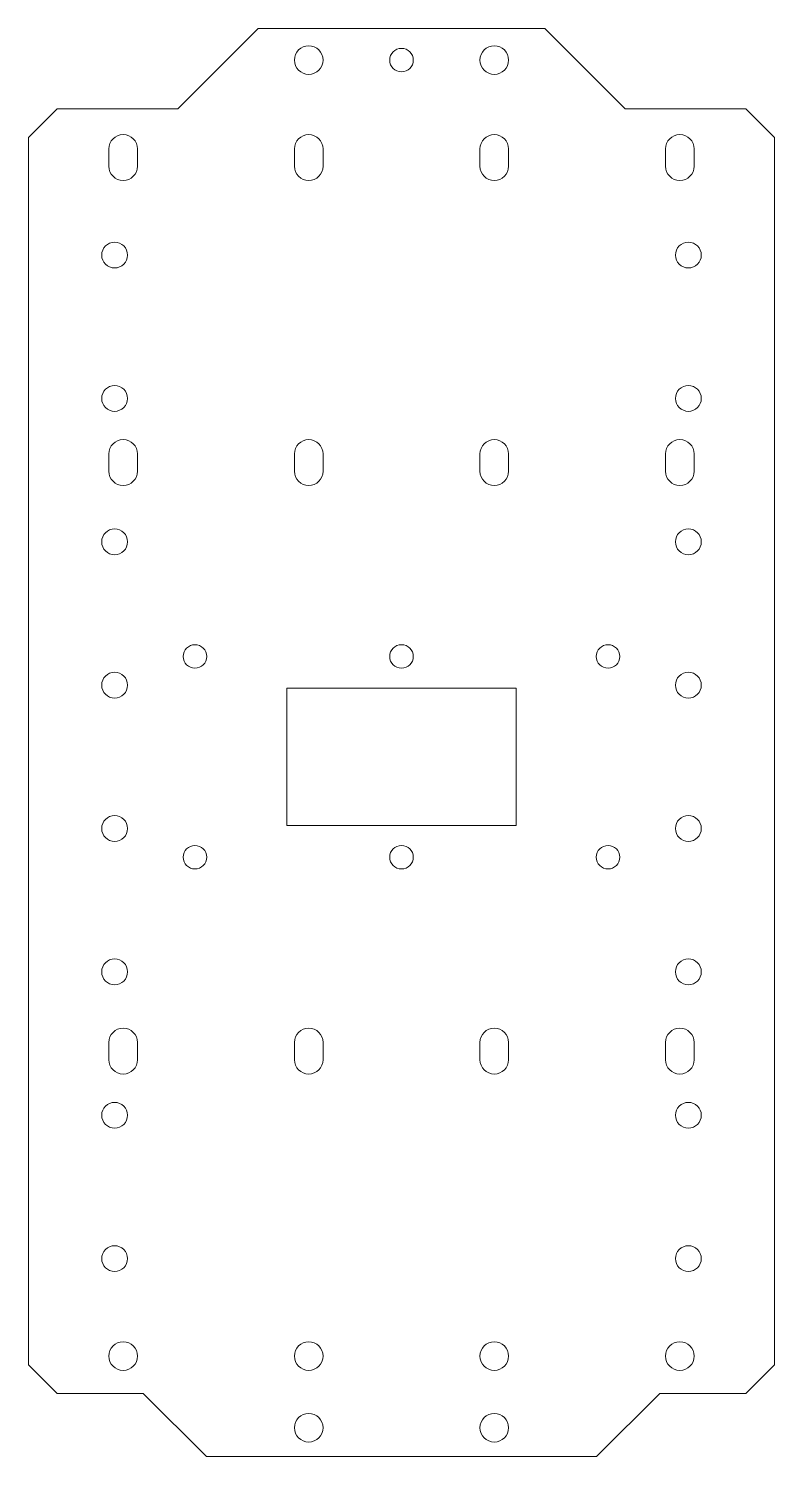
# Model space of a CAD drawing. Header units: millimetres. Extents: x 40 to 170, y 24 to 273.
import ezdxf

# ---------------------------------------------------------------- set-up
doc = ezdxf.new("R2010")
doc.units = ezdxf.units.MM
doc.layers.add('SLD-0', color=179, linetype='Continuous')

msp = doc.modelspace()

# ---------------------------------------------------------------- linework, layer by layer
at = {"layer": 'SLD-0', "color": 179, "linetype": 'Continuous', "lineweight": 15}
for p, q in [((80, 273), (66, 259)), ((80, 273), (130, 273)), ((144, 259), (130, 273)), ((45, 259), (40, 254)), ((66, 259), (45, 259)), ((165, 259), (144, 259)), ((170, 254), (165, 259)), ((40, 254), (40, 40)), ((170, 40), (170, 254)), ((53.99, 252), (53.99, 249)), ((58.99, 249), (58.99, 252)), ((86.33, 252), (86.33, 249)), ((91.33, 249), (91.33, 252)), ((118.67, 252), (118.67, 249)), ((123.67, 249), (123.67, 252)), ((151.01, 252), (151.01, 249)), ((156.01, 249), (156.01, 252)), ((53.99, 198.82), (53.99, 195.82)), ((58.99, 195.82), (58.99, 198.82)), ((86.33, 198.82), (86.33, 195.82)), ((91.33, 195.82), (91.33, 198.82)), ((118.67, 198.82), (118.67, 195.82)), ((123.67, 195.82), (123.67, 198.82)), ((151.01, 198.82), (151.01, 195.82)), ((156.01, 195.82), (156.01, 198.82)), ((85, 158), (125, 158)), ((85, 134), (85, 158)), ((125, 158), (125, 134)), ((125, 134), (85, 134)), ((53.99, 96.18), (53.99, 93.18)), ((58.99, 93.18), (58.99, 96.18)), ((86.33, 96.18), (86.33, 93.18)), ((91.33, 93.18), (91.33, 96.18)), ((118.67, 96.18), (118.67, 93.18)), ((123.67, 93.18), (123.67, 96.18)), ((151.01, 96.18), (151.01, 93.18)), ((156.01, 93.18), (156.01, 96.18)), ((40, 40), (45, 35)), ((165, 35), (170, 40)), ((45, 35), (60, 35)), ((60, 35), (71, 24)), ((139, 24), (150, 35)), ((150, 35), (165, 35)), ((139, 24), (71, 24))]:
    msp.add_line(p, q, dxfattribs=at)
for centre, radius in [((88.83, 267.5), 2.5), ((105, 267.5), 2.05), ((121.17, 267.5), 2.5), ((55, 233.5), 2.25), ((155, 233.5), 2.25), ((55, 208.5), 2.25), ((155, 208.5), 2.25), ((55, 183.5), 2.25), ((155, 183.5), 2.25), ((69, 163.5), 2.05), ((105, 163.5), 2.05), ((141, 163.5), 2.05), ((55, 158.5), 2.25), ((155, 158.5), 2.25), ((55, 133.5), 2.25), ((155, 133.5), 2.25), ((69, 128.5), 2.05), ((105, 128.5), 2.05), ((141, 128.5), 2.05), ((55, 108.5), 2.25), ((155, 108.5), 2.25), ((55, 83.5), 2.25), ((155, 83.5), 2.25), ((55, 58.5), 2.25), ((155, 58.5), 2.25), ((56.49, 41.5), 2.5), ((88.83, 41.5), 2.5), ((121.17, 41.5), 2.5), ((153.51, 41.5), 2.5), ((88.83, 29), 2.5), ((121.17, 29), 2.5)]:
    msp.add_circle(centre, radius, dxfattribs=at)
for centre, start, end in [((56.49, 252), 0, 180), ((88.83, 252), 0, 180), ((121.17, 252), 0, 180), ((153.51, 252), 0, 180), ((56.49, 249), 180, 0), ((88.83, 249), 180, 0), ((121.17, 249), 180, 0), ((153.51, 249), 180, 0), ((56.49, 198.82), 0, 180), ((88.83, 198.82), 0, 180), ((121.17, 198.82), 0, 180), ((153.51, 198.82), 0, 180), ((56.49, 195.82), 180, 0), ((88.83, 195.82), 180, 0), ((121.17, 195.82), 180, 0), ((153.51, 195.82), 180, 0), ((56.49, 96.18), 0, 180), ((88.83, 96.18), 0, 180), ((121.17, 96.18), 0, 180), ((153.51, 96.18), 0, 180), ((56.49, 93.18), 180, 0), ((88.83, 93.18), 180, 0), ((121.17, 93.18), 180, 0), ((153.51, 93.18), 180, 0)]:
    msp.add_arc(centre, 2.5, start, end, dxfattribs=at)

doc.saveas('drawing.dxf')
